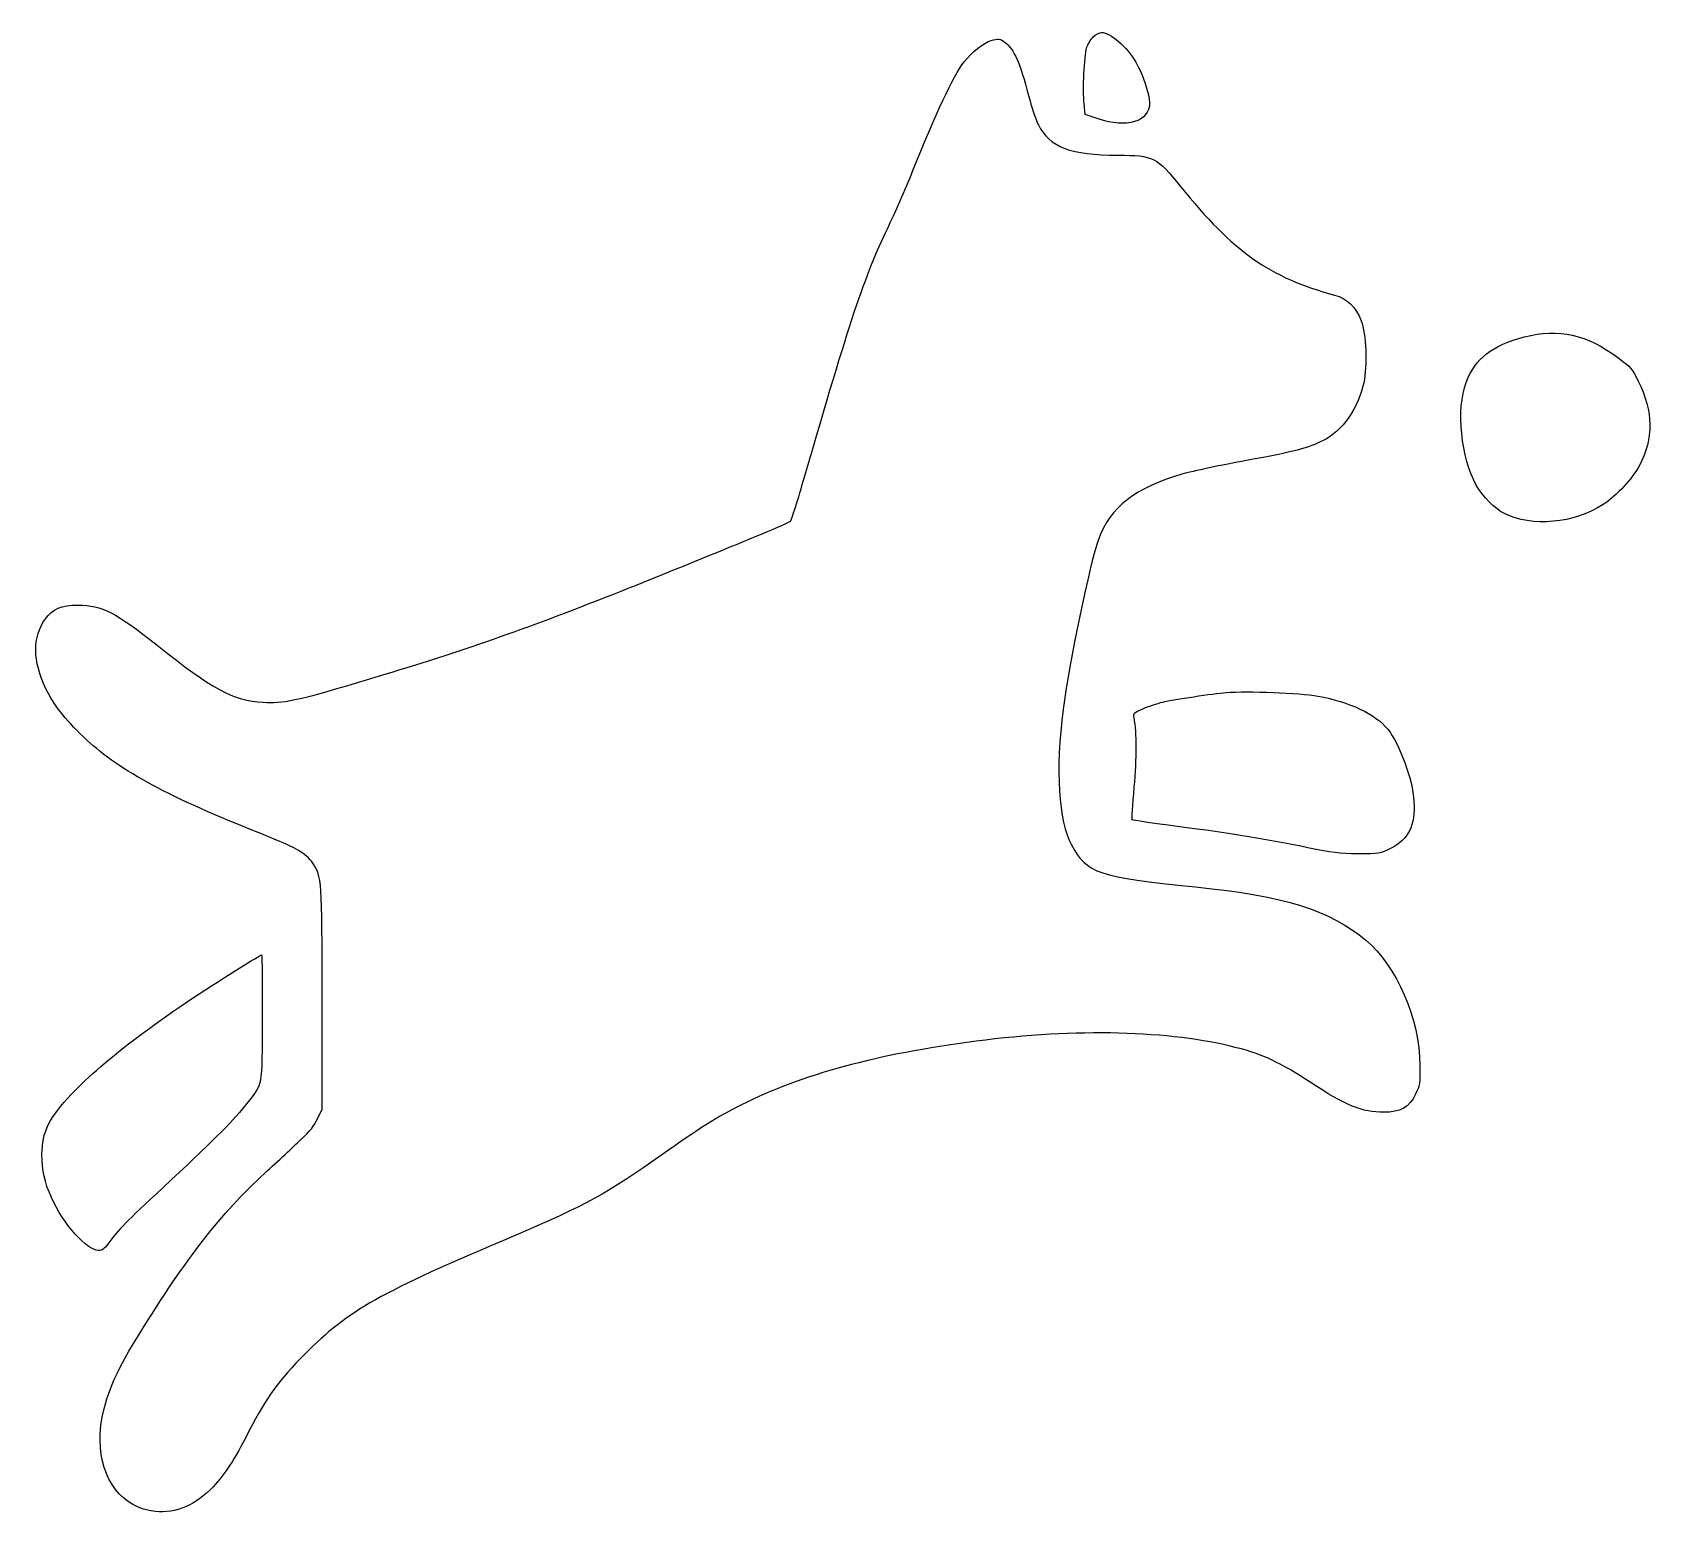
# Model space of a CAD drawing. Header units: centimetres. Extents: x -17.7 to 17.7, y -16.2 to 16.2.
import ezdxf

# ---------------------------------------------------------------- set-up
doc = ezdxf.new("R2010")
doc.units = ezdxf.units.CM
doc.header["$MEASUREMENT"] = 0
doc.layers.add('Layer 1', color=7, linetype='Continuous')

msp = doc.modelspace()

# ---------------------------------------------------------------- linework, layer by layer
at = {"layer": 'Layer 1'}
for points, knots in [([(3.2385, 15.98083), (3.08328, 15.93497), (2.80811, 15.71625), (2.64936, 15.51164), (2.64936, 15.51164), (2.40594, 15.19414), (2.032, 14.39686), (1.51694, 13.1057), (1.51694, 13.1057), (1.37936, 12.75645), (1.13241, 12.20259), (0.97366, 11.87098), (0.97366, 11.87098), (0.50094, 10.91142), (0.11994, 9.7649), (-0.82903, 6.47348), (-0.82903, 6.47348), (-0.98072, 5.95137), (-1.12184, 5.50334), (-1.143, 5.48217), (-1.143, 5.48217), (-1.18533, 5.43631), (-4.13456, 4.22981), (-5.37986, 3.7465), (-5.37986, 3.7465), (-7.33072, 2.98803), (-8.4843, 2.59292), (-10.60097, 1.96144), (-10.60097, 1.96144), (-11.92389, 1.56633), (-12.24491, 1.4993), (-12.66472, 1.52752), (-12.66472, 1.52752), (-13.32441, 1.56985), (-13.77597, 1.81327), (-14.97894, 2.77283), (-14.97894, 2.77283), (-15.88558, 3.49602), (-16.18544, 3.64772), (-16.70402, 3.65125), (-16.70402, 3.65125), (-17.08149, 3.65125), (-17.26141, 3.57717), (-17.42721, 3.34433), (-17.42721, 3.34433), (-17.7059, 2.9598), (-17.70238, 2.43064), (-17.40957, 1.82386), (-17.40957, 1.82386), (-17.24376, 1.47814), (-17.00388, 1.16769), (-16.59113, 0.77258), (-16.59113, 0.77258), (-15.86088, 0.07408), (-14.8343, -0.49389), (-12.88696, -1.27), (-12.88696, -1.27), (-11.92388, -1.651), (-11.7369, -1.75683), (-11.58168, -1.98614), (-11.58168, -1.98614), (-11.3806, -2.286), (-11.37707, -2.32833), (-11.37707, -4.95653), (-11.37707, -4.95653), (-11.37707, -4.95653), (-11.37707, -7.35542), (-11.37707, -7.35542), (-11.37707, -7.35542), (-11.37707, -7.35542), (-11.47585, -7.56709), (-11.47585, -7.56709), (-11.47585, -7.56709), (-11.54641, -7.71878), (-11.64518, -7.84226), (-11.84627, -8.02923), (-11.84627, -8.02923), (-11.99444, -8.16681), (-12.34721, -8.4949), (-12.62944, -8.75595), (-12.62944, -8.75595), (-13.61722, -9.67317), (-14.29102, -10.53748), (-15.39169, -12.29784), (-15.39169, -12.29784), (-15.98436, -13.25034), (-16.22777, -13.91356), (-16.22777, -14.5909), (-16.22777, -14.5909), (-16.22777, -15.43757), (-15.73035, -16.07962), (-15.0248, -16.14312), (-15.0248, -16.14312), (-14.56619, -16.18898), (-14.12874, -16.00201), (-13.75833, -15.60337), (-13.75833, -15.60337), (-13.48316, -15.31056), (-13.31383, -15.04598), (-12.96811, -14.3757), (-12.96811, -14.3757), (-12.60122, -13.65956), (-12.31547, -13.26798), (-11.7475, -12.70001), (-11.7475, -12.70001), (-10.79853, -11.74751), (-10.13531, -11.37357), (-7.14375, -10.10709), (-7.14375, -10.10709), (-5.64797, -9.47209), (-5.13997, -9.1934), (-3.95817, -8.35731), (-3.95817, -8.35731), (-3.15031, -7.78228), (-2.74461, -7.52828), (-2.21545, -7.2637), (-2.21545, -7.2637), (-0.88195, -6.59695), (0.72672, -6.15951), (2.91041, -5.87376), (2.91041, -5.87376), (5.10469, -5.58801), (7.14021, -5.64093), (8.60071, -6.01487), (8.60071, -6.01487), (9.18279, -6.16304), (9.56732, -6.34648), (10.2129, -6.76981), (10.2129, -6.76981), (10.98196, -7.27781), (11.34532, -7.42598), (11.81804, -7.42598), (11.81804, -7.42598), (12.1814, -7.42598), (12.3719, -7.31662), (12.51301, -7.03087), (12.51301, -7.03087), (12.60473, -6.84037), (12.61179, -6.79804), (12.60826, -6.40293), (12.60826, -6.40293), (12.6012, -5.37987), (12.10026, -4.22982), (11.42293, -3.66537), (11.42293, -3.66537), (10.63271, -3.00568), (9.65904, -2.70229), (7.70818, -2.50473), (7.70818, -2.50473), (5.57387, -2.28954), (5.33399, -2.2084), (4.99532, -1.58751), (4.99532, -1.58751), (4.70957, -1.0654), (4.64254, 0.05291), (4.81188, 1.37582), (4.81188, 1.37582), (4.93888, 2.34949), (5.40455, 4.59315), (5.58446, 5.08704), (5.58446, 5.08704), (5.83846, 5.78554), (6.39938, 6.22298), (7.40832, 6.50873), (7.40832, 6.50873), (7.65174, 6.57576), (8.28674, 6.71334), (8.81943, 6.80859), (8.81943, 6.80859), (9.87424, 7.00262), (10.1741, 7.08023), (10.4916, 7.24251), (10.4916, 7.24251), (10.91493, 7.45065), (11.26418, 7.94807), (11.3806, 8.50545), (11.3806, 8.50545), (11.46174, 8.88998), (11.43352, 9.57437), (11.32416, 9.86012), (11.32416, 9.86012), (11.21127, 10.15998), (11.01372, 10.35048), (10.74208, 10.42104), (10.74208, 10.42104), (9.32744, 10.80204), (8.52664, 11.36648), (7.38011, 12.79171), (7.38011, 12.79171), (6.86858, 13.43024), (6.78039, 13.4761), (6.01486, 13.4761), (6.01486, 13.4761), (4.98122, 13.4761), (4.51555, 13.65249), (4.27214, 14.14285), (4.27214, 14.14285), (4.2157, 14.25221), (4.12045, 14.53796), (4.05695, 14.78138), (4.05695, 14.78138), (3.87351, 15.49399), (3.74651, 15.78327), (3.54189, 15.94202), (3.54189, 15.94202), (3.44311, 16.01963), (3.3902, 16.02669), (3.2385, 15.98083)], [0, 0, 0, 0, 0.01886792, 0.01886792, 0.01886792, 0.01886792, 0.03773585, 0.03773585, 0.03773585, 0.03773585, 0.05660377, 0.05660377, 0.05660377, 0.05660377, 0.0754717, 0.0754717, 0.0754717, 0.0754717, 0.09433962, 0.09433962, 0.09433962, 0.09433962, 0.11320755, 0.11320755, 0.11320755, 0.11320755, 0.13207547, 0.13207547, 0.13207547, 0.13207547, 0.1509434, 0.1509434, 0.1509434, 0.1509434, 0.16981132, 0.16981132, 0.16981132, 0.16981132, 0.18867925, 0.18867925, 0.18867925, 0.18867925, 0.20754717, 0.20754717, 0.20754717, 0.20754717, 0.22641509, 0.22641509, 0.22641509, 0.22641509, 0.24528302, 0.24528302, 0.24528302, 0.24528302, 0.26415094, 0.26415094, 0.26415094, 0.26415094, 0.28301887, 0.28301887, 0.28301887, 0.28301887, 0.30188679, 0.30188679, 0.30188679, 0.30188679, 0.32075472, 0.32075472, 0.32075472, 0.32075472, 0.33962264, 0.33962264, 0.33962264, 0.33962264, 0.35849057, 0.35849057, 0.35849057, 0.35849057, 0.37735849, 0.37735849, 0.37735849, 0.37735849, 0.39622642, 0.39622642, 0.39622642, 0.39622642, 0.41509434, 0.41509434, 0.41509434, 0.41509434, 0.43396226, 0.43396226, 0.43396226, 0.43396226, 0.45283019, 0.45283019, 0.45283019, 0.45283019, 0.47169811, 0.47169811, 0.47169811, 0.47169811, 0.49056604, 0.49056604, 0.49056604, 0.49056604, 0.50943396, 0.50943396, 0.50943396, 0.50943396, 0.52830189, 0.52830189, 0.52830189, 0.52830189, 0.54716981, 0.54716981, 0.54716981, 0.54716981, 0.56603774, 0.56603774, 0.56603774, 0.56603774, 0.58490566, 0.58490566, 0.58490566, 0.58490566, 0.60377358, 0.60377358, 0.60377358, 0.60377358, 0.62264151, 0.62264151, 0.62264151, 0.62264151, 0.64150943, 0.64150943, 0.64150943, 0.64150943, 0.66037736, 0.66037736, 0.66037736, 0.66037736, 0.67924528, 0.67924528, 0.67924528, 0.67924528, 0.69811321, 0.69811321, 0.69811321, 0.69811321, 0.71698113, 0.71698113, 0.71698113, 0.71698113, 0.73584906, 0.73584906, 0.73584906, 0.73584906, 0.75471698, 0.75471698, 0.75471698, 0.75471698, 0.77358491, 0.77358491, 0.77358491, 0.77358491, 0.79245283, 0.79245283, 0.79245283, 0.79245283, 0.81132075, 0.81132075, 0.81132075, 0.81132075, 0.83018868, 0.83018868, 0.83018868, 0.83018868, 0.8490566, 0.8490566, 0.8490566, 0.8490566, 0.86792453, 0.86792453, 0.86792453, 0.86792453, 0.88679245, 0.88679245, 0.88679245, 0.88679245, 0.90566038, 0.90566038, 0.90566038, 0.90566038, 0.9245283, 0.9245283, 0.9245283, 0.9245283, 0.94339623, 0.94339623, 0.94339623, 0.94339623, 0.96226415, 0.96226415, 0.96226415, 0.96226415, 1, 1, 1, 1]), ([(5.46805, 16.05844), (5.41513, 16.002), (5.35163, 15.89616), (5.32694, 15.81855), (5.32694, 15.81855), (5.27402, 15.64216), (5.23875, 14.89427), (5.2705, 14.59794), (5.2705, 14.59794), (5.2705, 14.59794), (5.29519, 14.36863), (5.29519, 14.36863), (5.29519, 14.36863), (5.29519, 14.36863), (5.57741, 14.26985), (5.57741, 14.26985), (5.57741, 14.26985), (6.1983, 14.05466), (6.70277, 14.20988), (6.70277, 14.6191), (6.70277, 14.6191), (6.70277, 14.79196), (6.54049, 15.27527), (6.40291, 15.50457), (6.40291, 15.50457), (6.20888, 15.83971), (5.84199, 16.15721), (5.65149, 16.15721), (5.65149, 16.15721), (5.60563, 16.15721), (5.52449, 16.11135), (5.46805, 16.05843), (5.46805, 16.05843), (5.46805, 16.05843), (5.46805, 16.05844), (5.46805, 16.05844)], [0, 0, 0, 0, 0.1, 0.1, 0.1, 0.1, 0.2, 0.2, 0.2, 0.2, 0.3, 0.3, 0.3, 0.3, 0.4, 0.4, 0.4, 0.4, 0.5, 0.5, 0.5, 0.5, 0.6, 0.6, 0.6, 0.6, 0.7, 0.7, 0.7, 0.7, 0.8, 0.8, 0.8, 0.8, 1, 1, 1, 1]), ([(14.89428, 9.50736), (14.17814, 9.32392), (13.81478, 9.03817), (13.61722, 8.51253), (13.61722, 8.51253), (13.3985, 7.92692), (13.50433, 6.87211), (13.84653, 6.25828), (13.84653, 6.25828), (13.98059, 6.02192), (14.24164, 5.75734), (14.45331, 5.6515), (14.45331, 5.6515), (15.04598, 5.34811), (15.98084, 5.43278), (16.61231, 5.84906), (16.61231, 5.84906), (16.90864, 6.04309), (17.25789, 6.42056), (17.40606, 6.70278), (17.40606, 6.70278), (17.71298, 7.28486), (17.70592, 7.88459), (17.38489, 8.53017), (17.38489, 8.53017), (17.25083, 8.80534), (17.21556, 8.84414), (16.9545, 9.0417), (16.9545, 9.0417), (16.25247, 9.56381), (15.64569, 9.70139), (14.89428, 9.50737), (14.89428, 9.50737), (14.89428, 9.50737), (14.89428, 9.50736), (14.89428, 9.50736)], [0, 0, 0, 0, 0.1, 0.1, 0.1, 0.1, 0.2, 0.2, 0.2, 0.2, 0.3, 0.3, 0.3, 0.3, 0.4, 0.4, 0.4, 0.4, 0.5, 0.5, 0.5, 0.5, 0.6, 0.6, 0.6, 0.6, 0.7, 0.7, 0.7, 0.7, 0.8, 0.8, 0.8, 0.8, 1, 1, 1, 1]), ([(8.37847, 1.74272), (8.08566, 1.71803), (7.239, 1.59103), (6.99205, 1.53458), (6.99205, 1.53458), (6.86505, 1.50283), (6.66749, 1.4358), (6.55108, 1.38641), (6.55108, 1.38641), (6.35352, 1.29822), (6.34294, 1.28763), (6.36411, 1.18533), (6.36411, 1.18533), (6.42408, 0.85019), (6.42408, 0.32455), (6.36764, -0.32809), (6.36764, -0.32809), (6.33589, -0.71262), (6.3112, -1.03365), (6.32178, -1.0407), (6.32178, -1.0407), (6.32884, -1.04776), (6.76981, -1.11126), (7.3025, -1.18181), (7.3025, -1.18181), (8.48431, -1.33703), (9.34156, -1.47814), (10.16, -1.64748), (10.16, -1.64748), (10.69269, -1.76037), (10.84439, -1.77801), (11.25361, -1.78154), (11.25361, -1.78154), (11.7228, -1.78154), (11.73692, -1.77801), (11.96622, -1.66512), (11.96622, -1.66512), (12.3578, -1.47109), (12.5095, -1.1677), (12.47775, -0.63501), (12.47775, -0.63501), (12.44953, -0.15876), (12.16731, 0.61735), (11.90625, 0.93838), (11.90625, 0.93838), (11.62756, 1.27705), (11.07369, 1.5381), (10.37872, 1.66157), (10.37872, 1.66157), (9.97303, 1.73565), (8.84061, 1.77799), (8.37847, 1.74271), (8.37847, 1.74271), (8.37847, 1.74271), (8.37847, 1.74272), (8.37847, 1.74272)], [0, 0, 0, 0, 0.06666667, 0.06666667, 0.06666667, 0.06666667, 0.13333333, 0.13333333, 0.13333333, 0.13333333, 0.2, 0.2, 0.2, 0.2, 0.26666667, 0.26666667, 0.26666667, 0.26666667, 0.33333333, 0.33333333, 0.33333333, 0.33333333, 0.4, 0.4, 0.4, 0.4, 0.46666667, 0.46666667, 0.46666667, 0.46666667, 0.53333333, 0.53333333, 0.53333333, 0.53333333, 0.6, 0.6, 0.6, 0.6, 0.66666667, 0.66666667, 0.66666667, 0.66666667, 0.73333333, 0.73333333, 0.73333333, 0.73333333, 0.8, 0.8, 0.8, 0.8, 0.86666667, 0.86666667, 0.86666667, 0.86666667, 1, 1, 1, 1]), ([(-13.17625, -4.27214), (-14.88017, -5.33047), (-16.12547, -6.26533), (-16.84867, -7.02733), (-16.84867, -7.02733), (-17.34609, -7.55297), (-17.49425, -7.85283), (-17.49778, -8.34319), (-17.49778, -8.34319), (-17.49778, -8.70302), (-17.44486, -8.93938), (-17.28964, -9.28863), (-17.28964, -9.28863), (-17.02506, -9.87424), (-16.51706, -10.44221), (-16.25953, -10.44221), (-16.25953, -10.44221), (-16.18192, -10.44221), (-16.13253, -10.41046), (-16.06197, -10.30815), (-16.06197, -10.30815), (-15.82208, -9.98359), (-15.66686, -9.82132), (-14.85194, -9.0699), (-14.85194, -9.0699), (-13.81477, -8.10682), (-13.36675, -7.66232), (-13.06336, -7.28484), (-13.06336, -7.28484), (-12.66472, -6.79095), (-12.68942, -6.92853), (-12.68589, -5.35515), (-12.68589, -5.35515), (-12.68236, -4.60021), (-12.68942, -3.98637), (-12.7, -3.98637), (-12.7, -3.98637), (-12.71058, -3.98637), (-12.92225, -4.1169), (-13.17625, -4.27212), (-13.17625, -4.27212), (-13.17625, -4.27212), (-13.17625, -4.27214), (-13.17625, -4.27214)], [0, 0, 0, 0, 0.08333333, 0.08333333, 0.08333333, 0.08333333, 0.16666667, 0.16666667, 0.16666667, 0.16666667, 0.25, 0.25, 0.25, 0.25, 0.33333333, 0.33333333, 0.33333333, 0.33333333, 0.41666667, 0.41666667, 0.41666667, 0.41666667, 0.5, 0.5, 0.5, 0.5, 0.58333333, 0.58333333, 0.58333333, 0.58333333, 0.66666667, 0.66666667, 0.66666667, 0.66666667, 0.75, 0.75, 0.75, 0.75, 0.83333333, 0.83333333, 0.83333333, 0.83333333, 1, 1, 1, 1])]:
    msp.add_open_spline(points, degree=3, knots=knots, dxfattribs=at)

doc.saveas('drawing.dxf')
